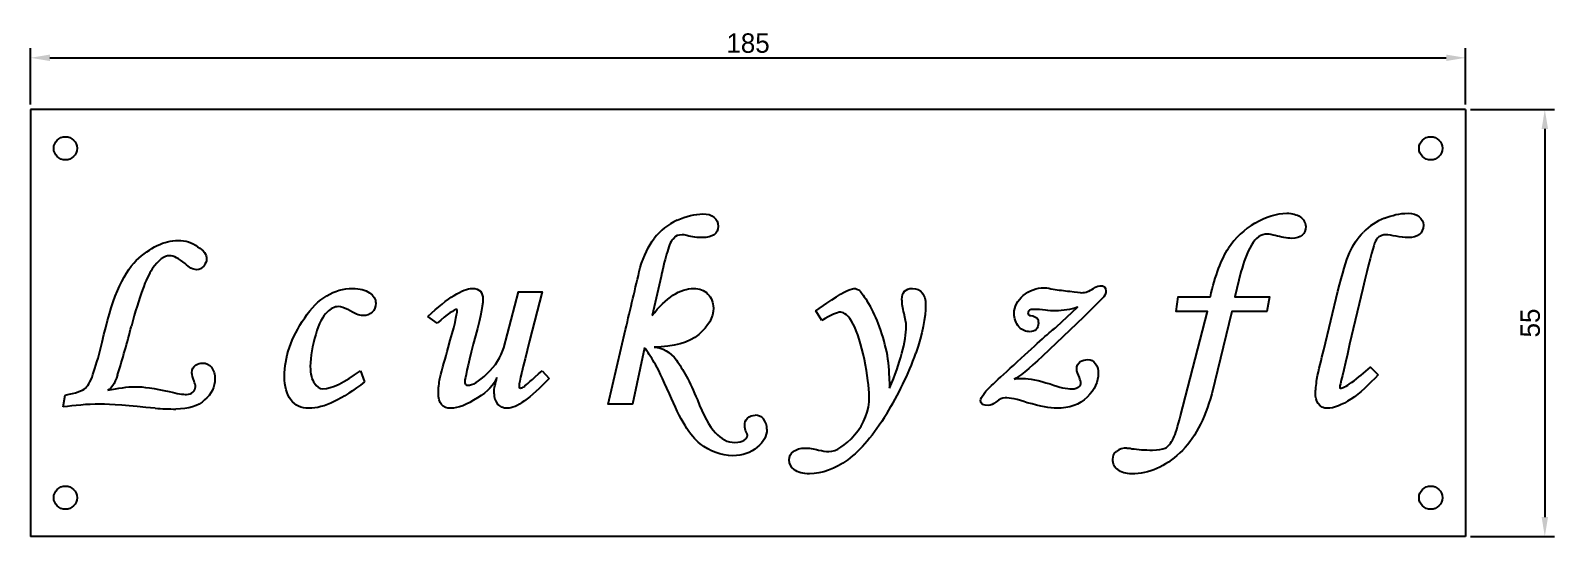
# Model space of a CAD drawing. Header units: millimetres. Extents: x 34 to 5984, y -3597 to 314.
# Drawn here: x 2211.6 to 2408.1, y -1158 to -1092.8 of the extents above; entities that cross this region are included whole.
import ezdxf

# ---------------------------------------------------------------- set-up
doc = ezdxf.new("R2010")
doc.units = ezdxf.units.MM
doc.dimstyles.new('ISO-25', dxfattribs={"dimtxt": 2.5, "dimasz": 2.5, "dimexe": 1.25, "dimexo": 0.625, "dimtad": 1, "dimdsep": 46, "dimtxsty": 'Standard', "dimcen": 2.5, "dimadec": 0, "dimazin": 0, "dimtfac": 1, "dimtmove": 0, "dimatfit": 3, "dimfxl": 1, "dimarcsym": 0})

# ---------------------------------------------------------------- blocks, each defined once
blk = doc.blocks.new('*D147')
at = {"color": 0, "lineweight": -2, "transparency": 16777216}
for p, q in [((2211.6, -1102.38), (2211.6, -1095.1)), ((2396.6, -1102.38), (2396.6, -1095.1)), ((2214.1, -1096.35), (2394.1, -1096.35))]:
    blk.add_line(p, q, dxfattribs=at)
at = {"color": 0, "transparency": 16777216}
for points in [[(2214.1, -1095.93), (2214.1, -1096.76), (2211.6, -1096.35)], [(2394.1, -1095.93), (2394.1, -1096.76), (2396.6, -1096.35)]]:
    blk.add_solid(points, dxfattribs=at)
at = {"layer": 'Defpoints', "color": 0, "transparency": 16777216}
for p in [(2396.6, -1096.35), (2211.6, -1103.01), (2396.6, -1103.01)]:
    blk.add_point(p, dxfattribs=at)
at = {"color": 0, "transparency": 16777216, "insert": (2304.1, -1094.47), "char_height": 2.5, "attachment_point": 5}
blk.add_mtext('185', dxfattribs=at)
blk = doc.blocks.new('*D148')
at = {"color": 0, "lineweight": -2, "transparency": 16777216}
for p, q in [((2397.23, -1103.01), (2408.06, -1103.01)), ((2406.81, -1105.51), (2406.81, -1155.51)), ((2397.23, -1158.01), (2408.06, -1158.01))]:
    blk.add_line(p, q, dxfattribs=at)
at = {"color": 0, "transparency": 16777216}
for points in [[(2406.4, -1105.51), (2407.23, -1105.51), (2406.81, -1103.01)], [(2406.4, -1155.51), (2407.23, -1155.51), (2406.81, -1158.01)]]:
    blk.add_solid(points, dxfattribs=at)
at = {"layer": 'Defpoints', "color": 0, "transparency": 16777216}
for p in [(2396.6, -1103.01), (2396.6, -1158.01), (2406.81, -1158.01)]:
    blk.add_point(p, dxfattribs=at)
at = {"color": 0, "transparency": 16777216, "insert": (2404.94, -1130.51), "char_height": 2.5, "attachment_point": 5, "rotation": 90}
blk.add_mtext('55', dxfattribs=at)

msp = doc.modelspace()

# ---------------------------------------------------------------- linework, layer by layer
for p, q in [((2396.602, -1103.008), (2211.602, -1103.008)), ((2211.602, -1103.008), (2211.602, -1158.008)), ((2396.602, -1103.008), (2396.602, -1158.008)), ((2396.602, -1158.008), (2211.602, -1158.008))]:
    msp.add_line(p, q)
at = {"color": 1, "lineweight": 25}
for points in [[(2290.745, -1133.69), (2289.22, -1140.958), (2286.079, -1140.958), (2288.323, -1131.357, -0.0031204), (2290.207, -1123.371)], [(2322.33, -1137.997, 0.0498004), (2321.971, -1134.229, 0.038632), (2320.895, -1130.55, 0.0472897), (2319.459, -1127.678)], [(2377.424, -1137.728, -0.0108159), (2378.322, -1133.96), (2380.116, -1126.422)], [(2343.865, -1130.998), (2346.557, -1128.486, -0.0784466), (2343.776, -1128.935)], [(2381.911, -1138.177, 0.0230032), (2384.333, -1136.203), (2385.32, -1137.19)], [(2306.538, -1144.189, 0.1653257), (2306.089, -1142.843, 0.2044553), (2305.012, -1142.394)]]:
    msp.add_lwpolyline(points, format="xyb", dxfattribs=at)
for points in [[(2292.899, -1124.538), (2291.732, -1129.563)], [(2367.644, -1123.91), (2366.836, -1127.14), (2371.323, -1127.14), (2370.964, -1129.024), (2366.477, -1129.024), (2363.875, -1139.612)], [(2272.62, -1133.69), (2274.504, -1126.512), (2277.555, -1126.512), (2275.94, -1132.793)], [(2349.967, -1127.14), (2347.365, -1129.742), (2342.071, -1134.767)], [(2359.837, -1142.484), (2363.337, -1129.024), (2359.299, -1129.024), (2359.568, -1127.14), (2363.696, -1127.14)], [(2383.346, -1126.063), (2381.642, -1133.242)], [(2313.626, -1130.191), (2312.819, -1128.935), (2314.255, -1127.948)], [(2264.006, -1130.55), (2262.839, -1129.652)], [(2254.136, -1136.651), (2254.674, -1138.087)], [(2277.555, -1136.651), (2278.452, -1137.638)], [(2215.821, -1141.317), (2216.09, -1139.792)]]:
    msp.add_lwpolyline(points, dxfattribs=at)
at = {"color": 1}
for centre in [(2216.102, -1108.008), (2392.102, -1108.008), (2216.102, -1153.008), (2392.102, -1153.008)]:
    msp.add_circle(centre, 1.5, dxfattribs=at)
at = {"color": 1, "lineweight": 25}
for centre, radius, start, end in [((2298.518, -1124.828), 8.353, 115.19192, 141.27573), ((2374.874, -1126.781), 10.645, 120.70659, 146.19711), ((2389.307, -1124.685), 8.316, 112.47388, 134.90625), ((2353.208, -1056.568), 70.271, 261.99018, 263.75979), ((2340.981, -1140.468), 11.713, 82.89369, 90.37338), ((2128.772, -1106.922), 98.798, 342.16012, 345.94913), ((1625.194, -961.198), 663.076, 344.568073, 344.921686), ((2284.335, -1119.233), 44.098, 328.59012, 339.87123), ((2273.568, -1139.626), 2.204, 179.6598, 217.21011), ((2230.108, -1108.634), 32.954, 265.74873, 270.43296), ((2352.915, -1148.815), 2.204, 89.65992, 127.21007)]:
    msp.add_arc(centre, radius, start, end, dxfattribs=at)
for points in [[(2294.963, -1117.27), (2296.129, -1116.731), (2297.296, -1116.462), (2298.283, -1116.462)], [(2294.963, -1117.27), (2296.129, -1116.731), (2297.296, -1116.462), (2298.283, -1116.462)], [(2298.283, -1116.462), (2298.911, -1116.462), (2299.359, -1116.552), (2299.718, -1116.911)], [(2298.283, -1116.462), (2298.911, -1116.462), (2299.359, -1116.552), (2299.718, -1116.911)], [(2299.718, -1116.911), (2300.077, -1117.18), (2300.257, -1117.539), (2300.257, -1118.077)], [(2299.718, -1116.911), (2300.077, -1117.18), (2300.257, -1117.539), (2300.257, -1118.077)], [(2369.438, -1117.629), (2370.874, -1116.821), (2372.22, -1116.372), (2373.566, -1116.372)], [(2369.438, -1117.629), (2370.874, -1116.821), (2372.22, -1116.372), (2373.566, -1116.372)], [(2373.566, -1116.372), (2374.284, -1116.372), (2374.822, -1116.552), (2375.271, -1116.821)], [(2373.566, -1116.372), (2374.284, -1116.372), (2374.822, -1116.552), (2375.271, -1116.821)], [(2375.271, -1116.821), (2375.719, -1117.18), (2375.989, -1117.539), (2375.989, -1118.077)], [(2375.271, -1116.821), (2375.719, -1117.18), (2375.989, -1117.539), (2375.989, -1118.077)], [(2386.128, -1117.001), (2387.115, -1116.642), (2388.102, -1116.372), (2389.179, -1116.372)], [(2386.128, -1117.001), (2387.115, -1116.642), (2388.102, -1116.372), (2389.179, -1116.372)], [(2389.179, -1116.372), (2389.807, -1116.372), (2390.256, -1116.552), (2390.615, -1116.821)], [(2389.179, -1116.372), (2389.807, -1116.372), (2390.256, -1116.552), (2390.615, -1116.821)], [(2390.615, -1116.821), (2390.973, -1117.09), (2391.153, -1117.449), (2391.153, -1117.898)], [(2390.615, -1116.821), (2390.973, -1117.09), (2391.153, -1117.449), (2391.153, -1117.898)], [(2290.207, -1123.371), (2290.656, -1121.846), (2291.284, -1120.59), (2292.002, -1119.603)], [(2290.207, -1123.371), (2290.656, -1121.846), (2291.284, -1120.59), (2292.002, -1119.603)], [(2294.514, -1119.603), (2294.155, -1119.872), (2293.976, -1120.41), (2293.706, -1121.308)], [(2294.514, -1119.603), (2294.155, -1119.872), (2293.976, -1120.41), (2293.706, -1121.308)], [(2295.591, -1119.154), (2295.142, -1119.154), (2294.783, -1119.244), (2294.514, -1119.603)], [(2295.591, -1119.154), (2295.142, -1119.154), (2294.783, -1119.244), (2294.514, -1119.603)], [(2296.219, -1119.244), (2295.95, -1119.154), (2295.77, -1119.154), (2295.591, -1119.154)], [(2296.219, -1119.244), (2295.95, -1119.154), (2295.77, -1119.154), (2295.591, -1119.154)], [(2298.193, -1119.513), (2297.565, -1119.513), (2296.937, -1119.423), (2296.219, -1119.244)], [(2298.193, -1119.513), (2297.565, -1119.513), (2296.937, -1119.423), (2296.219, -1119.244)], [(2300.257, -1118.077), (2300.257, -1118.975), (2299.539, -1119.513), (2298.193, -1119.513)], [(2300.257, -1118.077), (2300.257, -1118.975), (2299.539, -1119.513), (2298.193, -1119.513)], [(2371.053, -1119.064), (2370.246, -1119.064), (2369.528, -1119.513), (2368.99, -1120.5)], [(2371.053, -1119.064), (2370.246, -1119.064), (2369.528, -1119.513), (2368.99, -1120.5)], [(2372.04, -1119.244), (2371.682, -1119.154), (2371.323, -1119.064), (2371.053, -1119.064)], [(2372.04, -1119.244), (2371.682, -1119.154), (2371.323, -1119.064), (2371.053, -1119.064)], [(2374.194, -1119.603), (2373.566, -1119.603), (2372.848, -1119.423), (2372.04, -1119.244)], [(2374.194, -1119.603), (2373.566, -1119.603), (2372.848, -1119.423), (2372.04, -1119.244)], [(2375.989, -1118.077), (2375.989, -1119.064), (2375.36, -1119.603), (2374.194, -1119.603)], [(2375.989, -1118.077), (2375.989, -1119.064), (2375.36, -1119.603), (2374.194, -1119.603)], [(2381.642, -1121.487), (2382.09, -1120.5), (2382.629, -1119.603), (2383.436, -1118.795)], [(2381.642, -1121.487), (2382.09, -1120.5), (2382.629, -1119.603), (2383.436, -1118.795)], [(2386.307, -1119.154), (2385.59, -1119.154), (2385.141, -1119.513), (2384.872, -1120.231)], [(2386.307, -1119.154), (2385.59, -1119.154), (2385.141, -1119.513), (2384.872, -1120.231)], [(2387.653, -1119.334), (2387.115, -1119.244), (2386.666, -1119.154), (2386.307, -1119.154)], [(2387.653, -1119.334), (2387.115, -1119.244), (2386.666, -1119.154), (2386.307, -1119.154)], [(2389.179, -1119.513), (2388.73, -1119.513), (2388.192, -1119.423), (2387.653, -1119.334)], [(2389.179, -1119.513), (2388.73, -1119.513), (2388.192, -1119.423), (2387.653, -1119.334)], [(2391.153, -1117.898), (2391.153, -1118.975), (2390.435, -1119.513), (2389.179, -1119.513)], [(2391.153, -1117.898), (2391.153, -1118.975), (2390.435, -1119.513), (2389.179, -1119.513)], [(2225.243, -1122.474), (2227.037, -1120.769), (2228.832, -1119.872), (2230.626, -1119.872)], [(2225.243, -1122.474), (2227.037, -1120.769), (2228.832, -1119.872), (2230.626, -1119.872)], [(2230.626, -1119.872), (2231.613, -1119.872), (2232.421, -1120.141), (2233.139, -1120.68)], [(2230.626, -1119.872), (2231.613, -1119.872), (2232.421, -1120.141), (2233.139, -1120.68)], [(2233.139, -1120.68), (2233.946, -1121.128), (2234.305, -1121.667), (2234.305, -1122.295)], [(2233.139, -1120.68), (2233.946, -1121.128), (2234.305, -1121.667), (2234.305, -1122.295)], [(2293.706, -1121.308), (2293.437, -1122.115), (2293.168, -1123.192), (2292.899, -1124.538)], [(2293.706, -1121.308), (2293.437, -1122.115), (2293.168, -1123.192), (2292.899, -1124.538)], [(2363.696, -1127.14), (2364.324, -1124.358), (2365.131, -1122.295), (2366.029, -1120.859)], [(2363.696, -1127.14), (2364.324, -1124.358), (2365.131, -1122.295), (2366.029, -1120.859)], [(2368.99, -1120.5), (2368.362, -1121.487), (2368.003, -1122.654), (2367.644, -1123.91)], [(2368.99, -1120.5), (2368.362, -1121.487), (2368.003, -1122.654), (2367.644, -1123.91)], [(2380.116, -1126.422), (2380.744, -1124.089), (2381.193, -1122.474), (2381.642, -1121.487)], [(2380.116, -1126.422), (2380.744, -1124.089), (2381.193, -1122.474), (2381.642, -1121.487)], [(2384.872, -1120.231), (2384.603, -1120.949), (2384.064, -1122.923), (2383.346, -1126.063)], [(2384.872, -1120.231), (2384.603, -1120.949), (2384.064, -1122.923), (2383.346, -1126.063)], [(2220.846, -1132.972), (2222.012, -1127.678), (2223.448, -1124.179), (2225.243, -1122.474)], [(2220.846, -1132.972), (2222.012, -1127.678), (2223.448, -1124.179), (2225.243, -1122.474)], [(2227.306, -1123.551), (2226.499, -1124.717), (2225.602, -1127.14), (2224.615, -1130.909)], [(2227.306, -1123.551), (2226.499, -1124.717), (2225.602, -1127.14), (2224.615, -1130.909)], [(2229.55, -1121.846), (2228.832, -1121.846), (2228.114, -1122.384), (2227.306, -1123.551)], [(2229.55, -1121.846), (2228.832, -1121.846), (2228.114, -1122.384), (2227.306, -1123.551)], [(2231.524, -1122.833), (2230.716, -1122.205), (2230.088, -1121.846), (2229.55, -1121.846)], [(2231.524, -1122.833), (2230.716, -1122.205), (2230.088, -1121.846), (2229.55, -1121.846)], [(2233.049, -1123.641), (2232.511, -1123.641), (2232.062, -1123.371), (2231.524, -1122.833)], [(2233.049, -1123.641), (2232.511, -1123.641), (2232.062, -1123.371), (2231.524, -1122.833)], [(2233.946, -1123.192), (2233.677, -1123.461), (2233.408, -1123.641), (2233.049, -1123.641)], [(2233.946, -1123.192), (2233.677, -1123.461), (2233.408, -1123.641), (2233.049, -1123.641)], [(2234.305, -1122.295), (2234.305, -1122.564), (2234.126, -1122.833), (2233.946, -1123.192)], [(2234.305, -1122.295), (2234.305, -1122.564), (2234.126, -1122.833), (2233.946, -1123.192)], [(2348.621, -1126.063), (2348.8, -1125.884), (2349.07, -1125.794), (2349.429, -1125.704)], [(2348.621, -1126.063), (2348.8, -1125.884), (2349.07, -1125.794), (2349.429, -1125.704)], [(2349.429, -1125.704), (2349.967, -1125.704), (2350.236, -1125.884), (2350.236, -1126.422)], [(2349.429, -1125.704), (2349.967, -1125.704), (2350.236, -1125.884), (2350.236, -1126.422)], [(2246.957, -1129.832), (2248.662, -1127.32), (2250.726, -1126.063), (2253.149, -1126.063)], [(2246.957, -1129.832), (2248.662, -1127.32), (2250.726, -1126.063), (2253.149, -1126.063)], [(2253.149, -1126.063), (2254.046, -1126.063), (2254.764, -1126.243), (2255.302, -1126.602)], [(2253.149, -1126.063), (2254.046, -1126.063), (2254.764, -1126.243), (2255.302, -1126.602)], [(2255.302, -1126.602), (2255.841, -1126.961), (2256.11, -1127.409), (2256.11, -1127.948)], [(2255.302, -1126.602), (2255.841, -1126.961), (2256.11, -1127.409), (2256.11, -1127.948)], [(2262.839, -1129.652), (2265.442, -1127.23), (2267.326, -1126.063), (2268.582, -1126.063)], [(2262.839, -1129.652), (2265.442, -1127.23), (2267.326, -1126.063), (2268.582, -1126.063)], [(2268.582, -1126.063), (2269.479, -1126.063), (2269.928, -1126.512), (2269.928, -1127.499)], [(2268.582, -1126.063), (2269.479, -1126.063), (2269.928, -1126.512), (2269.928, -1127.499)], [(2269.928, -1127.499), (2269.928, -1128.307), (2269.479, -1130.281), (2268.672, -1133.242)], [(2269.928, -1127.499), (2269.928, -1128.307), (2269.479, -1130.281), (2268.672, -1133.242)], [(2291.732, -1129.563), (2293.527, -1127.23), (2295.322, -1126.063), (2297.116, -1126.063)], [(2291.732, -1129.563), (2293.527, -1127.23), (2295.322, -1126.063), (2297.116, -1126.063)], [(2297.116, -1126.063), (2297.834, -1126.063), (2298.462, -1126.243), (2298.911, -1126.781)], [(2297.116, -1126.063), (2297.834, -1126.063), (2298.462, -1126.243), (2298.911, -1126.781)], [(2298.911, -1126.781), (2299.359, -1127.23), (2299.629, -1127.858), (2299.629, -1128.576)], [(2298.911, -1126.781), (2299.359, -1127.23), (2299.629, -1127.858), (2299.629, -1128.576)], [(2314.255, -1127.948), (2316.049, -1126.691), (2317.305, -1126.063), (2317.754, -1126.063)], [(2314.255, -1127.948), (2316.049, -1126.691), (2317.305, -1126.063), (2317.754, -1126.063)], [(2317.754, -1126.063), (2318.023, -1126.063), (2318.292, -1126.153), (2318.472, -1126.332)], [(2317.754, -1126.063), (2318.023, -1126.063), (2318.292, -1126.153), (2318.472, -1126.332)], [(2318.472, -1126.332), (2318.562, -1126.422), (2318.92, -1126.871), (2319.459, -1127.678)], [(2318.472, -1126.332), (2318.562, -1126.422), (2318.92, -1126.871), (2319.459, -1127.678)], [(2323.945, -1127.499), (2323.945, -1126.512), (2324.394, -1126.063), (2325.291, -1126.063)], [(2323.945, -1127.499), (2323.945, -1126.512), (2324.394, -1126.063), (2325.291, -1126.063)], [(2324.215, -1129.294), (2324.035, -1128.576), (2323.945, -1128.037), (2323.945, -1127.499)], [(2324.215, -1129.294), (2324.035, -1128.576), (2323.945, -1128.037), (2323.945, -1127.499)], [(2325.291, -1126.063), (2325.83, -1126.063), (2326.278, -1126.243), (2326.548, -1126.602)], [(2325.291, -1126.063), (2325.83, -1126.063), (2326.278, -1126.243), (2326.548, -1126.602)], [(2326.548, -1126.602), (2326.817, -1126.961), (2326.996, -1127.499), (2326.996, -1128.127)], [(2326.548, -1126.602), (2326.817, -1126.961), (2326.996, -1127.499), (2326.996, -1128.127)], [(2338.392, -1129.294), (2338.392, -1128.396), (2338.84, -1127.589), (2339.558, -1126.961)], [(2338.392, -1129.294), (2338.392, -1128.396), (2338.84, -1127.589), (2339.558, -1126.961)], [(2339.558, -1126.961), (2340.366, -1126.332), (2341.263, -1125.974), (2342.34, -1125.974)], [(2339.558, -1126.961), (2340.366, -1126.332), (2341.263, -1125.974), (2342.34, -1125.974)], [(2342.34, -1125.974), (2342.699, -1125.974), (2343.058, -1126.063), (2343.417, -1126.153)], [(2342.34, -1125.974), (2342.699, -1125.974), (2343.058, -1126.063), (2343.417, -1126.153)], [(2345.57, -1126.422), (2346.378, -1126.512), (2346.916, -1126.602), (2347.096, -1126.602)], [(2345.57, -1126.422), (2346.378, -1126.512), (2346.916, -1126.602), (2347.096, -1126.602)], [(2347.096, -1126.602), (2347.634, -1126.602), (2348.083, -1126.422), (2348.621, -1126.063)], [(2347.096, -1126.602), (2347.634, -1126.602), (2348.083, -1126.422), (2348.621, -1126.063)], [(2350.236, -1126.422), (2350.236, -1126.602), (2350.146, -1126.781), (2349.967, -1127.14)], [(2350.236, -1126.422), (2350.236, -1126.602), (2350.146, -1126.781), (2349.967, -1127.14)], [(2249.829, -1129.114), (2249.29, -1129.652), (2248.752, -1130.55), (2248.393, -1131.985)], [(2249.829, -1129.114), (2249.29, -1129.652), (2248.752, -1130.55), (2248.393, -1131.985)], [(2251.264, -1128.396), (2250.816, -1128.396), (2250.277, -1128.665), (2249.829, -1129.114)], [(2251.264, -1128.396), (2250.816, -1128.396), (2250.277, -1128.665), (2249.829, -1129.114)], [(2252.521, -1128.755), (2252.072, -1128.576), (2251.623, -1128.396), (2251.264, -1128.396)], [(2252.521, -1128.755), (2252.072, -1128.576), (2251.623, -1128.396), (2251.264, -1128.396)], [(2254.495, -1129.563), (2253.956, -1129.563), (2253.328, -1129.294), (2252.521, -1128.755)], [(2254.495, -1129.563), (2253.956, -1129.563), (2253.328, -1129.294), (2252.521, -1128.755)], [(2255.661, -1129.114), (2255.392, -1129.383), (2254.943, -1129.563), (2254.495, -1129.563)], [(2255.661, -1129.114), (2255.392, -1129.383), (2254.943, -1129.563), (2254.495, -1129.563)], [(2256.11, -1127.948), (2256.11, -1128.396), (2255.93, -1128.845), (2255.661, -1129.114)], [(2256.11, -1127.948), (2256.11, -1128.396), (2255.93, -1128.845), (2255.661, -1129.114)], [(2266.608, -1128.755), (2266.249, -1128.755), (2265.352, -1129.383), (2264.006, -1130.55)], [(2266.608, -1128.755), (2266.249, -1128.755), (2265.352, -1129.383), (2264.006, -1130.55)], [(2265.442, -1133.69), (2266.249, -1130.998), (2266.608, -1129.383), (2266.608, -1128.845)], [(2265.442, -1133.69), (2266.249, -1130.998), (2266.608, -1129.383), (2266.608, -1128.845)], [(2266.608, -1128.845), (2266.608, -1128.755), (2266.608, -1128.755), (2266.608, -1128.755)], [(2266.608, -1128.845), (2266.608, -1128.755), (2266.608, -1128.755), (2266.608, -1128.755)], [(2299.629, -1128.576), (2299.629, -1129.832), (2299, -1130.909), (2297.744, -1131.985)], [(2299.629, -1128.576), (2299.629, -1129.832), (2299, -1130.909), (2297.744, -1131.985)], [(2316.049, -1129.114), (2315.6, -1129.114), (2314.793, -1129.473), (2313.626, -1130.191)], [(2316.049, -1129.114), (2315.6, -1129.114), (2314.793, -1129.473), (2313.626, -1130.191)], [(2317.664, -1130.64), (2317.036, -1129.563), (2316.498, -1129.114), (2316.049, -1129.114)], [(2317.664, -1130.64), (2317.036, -1129.563), (2316.498, -1129.114), (2316.049, -1129.114)], [(2324.484, -1130.909), (2324.484, -1130.46), (2324.394, -1129.922), (2324.215, -1129.294)], [(2324.484, -1130.909), (2324.484, -1130.46), (2324.394, -1129.922), (2324.215, -1129.294)], [(2326.996, -1128.127), (2326.996, -1129.832), (2326.548, -1131.896), (2325.74, -1134.408)], [(2326.996, -1128.127), (2326.996, -1129.832), (2326.548, -1131.896), (2325.74, -1134.408)], [(2339.02, -1130.998), (2338.661, -1130.55), (2338.392, -1129.922), (2338.392, -1129.294)], [(2339.02, -1130.998), (2338.661, -1130.55), (2338.392, -1129.922), (2338.392, -1129.294)], [(2340.904, -1128.755), (2340.456, -1128.755), (2340.186, -1128.845), (2340.186, -1129.204)], [(2340.904, -1128.755), (2340.456, -1128.755), (2340.186, -1128.845), (2340.186, -1129.204)], [(2340.186, -1129.204), (2340.186, -1129.383), (2340.276, -1129.563), (2340.545, -1129.563)], [(2340.186, -1129.204), (2340.186, -1129.383), (2340.276, -1129.563), (2340.545, -1129.563)], [(2340.545, -1129.563), (2341.263, -1129.652), (2341.532, -1129.922), (2341.532, -1130.55)], [(2340.545, -1129.563), (2341.263, -1129.652), (2341.532, -1129.922), (2341.532, -1130.55)], [(2343.776, -1128.935), (2343.327, -1128.935), (2342.878, -1128.935), (2342.43, -1128.845)], [(2343.776, -1128.935), (2343.327, -1128.935), (2342.878, -1128.935), (2342.43, -1128.845)], [(2244.355, -1137.369), (2244.355, -1134.947), (2245.163, -1132.434), (2246.957, -1129.832)], [(2244.355, -1137.369), (2244.355, -1134.947), (2245.163, -1132.434), (2246.957, -1129.832)], [(2319.1, -1135.216), (2318.651, -1133.242), (2318.203, -1131.716), (2317.664, -1130.64)], [(2319.1, -1135.216), (2318.651, -1133.242), (2318.203, -1131.716), (2317.664, -1130.64)], [(2322.33, -1138.895), (2323.766, -1135.575), (2324.484, -1132.883), (2324.484, -1130.909)], [(2322.33, -1138.895), (2323.766, -1135.575), (2324.484, -1132.883), (2324.484, -1130.909)], [(2338.84, -1135.485), (2341.443, -1133.062), (2343.148, -1131.537), (2343.865, -1130.998)], [(2338.84, -1135.485), (2341.443, -1133.062), (2343.148, -1131.537), (2343.865, -1130.998)], [(2340.456, -1131.627), (2339.917, -1131.627), (2339.469, -1131.447), (2339.02, -1130.998)], [(2340.456, -1131.627), (2339.917, -1131.627), (2339.469, -1131.447), (2339.02, -1130.998)], [(2341.263, -1131.357), (2340.994, -1131.537), (2340.725, -1131.627), (2340.456, -1131.627)], [(2341.263, -1131.357), (2340.994, -1131.537), (2340.725, -1131.627), (2340.456, -1131.627)], [(2341.532, -1130.55), (2341.532, -1130.819), (2341.443, -1131.088), (2341.263, -1131.357)], [(2341.532, -1130.55), (2341.532, -1130.819), (2341.443, -1131.088), (2341.263, -1131.357)], [(2219.769, -1136.741), (2220.128, -1135.754), (2220.487, -1134.408), (2220.846, -1132.972)], [(2219.769, -1136.741), (2220.128, -1135.754), (2220.487, -1134.408), (2220.846, -1132.972)], [(2248.393, -1131.985), (2247.944, -1133.421), (2247.675, -1134.767), (2247.675, -1136.113)], [(2248.393, -1131.985), (2247.944, -1133.421), (2247.675, -1134.767), (2247.675, -1136.113)], [(2268.672, -1133.242), (2267.954, -1136.113), (2267.595, -1137.728), (2267.595, -1137.997)], [(2268.672, -1133.242), (2267.954, -1136.113), (2267.595, -1137.728), (2267.595, -1137.997)], [(2275.94, -1132.793), (2275.043, -1136.292), (2274.594, -1138.177), (2274.594, -1138.536)], [(2275.94, -1132.793), (2275.043, -1136.292), (2274.594, -1138.177), (2274.594, -1138.536)], [(2297.744, -1131.985), (2296.488, -1133.062), (2294.514, -1133.601), (2292.002, -1133.601)], [(2297.744, -1131.985), (2296.488, -1133.062), (2294.514, -1133.601), (2292.002, -1133.601)], [(2381.642, -1133.242), (2380.834, -1136.831), (2380.385, -1138.625), (2380.385, -1138.715)], [(2381.642, -1133.242), (2380.834, -1136.831), (2380.385, -1138.625), (2380.385, -1138.715)], [(2270.466, -1137.01), (2271.543, -1136.023), (2272.261, -1134.857), (2272.62, -1133.69)], [(2270.466, -1137.01), (2271.543, -1136.023), (2272.261, -1134.857), (2272.62, -1133.69)], [(2292.002, -1135.575), (2291.553, -1134.857), (2291.194, -1134.229), (2290.745, -1133.69)], [(2292.002, -1135.575), (2291.553, -1134.857), (2291.194, -1134.229), (2290.745, -1133.69)], [(2292.002, -1133.601), (2293.078, -1133.69), (2294.065, -1134.229), (2294.873, -1135.305)], [(2292.002, -1133.601), (2293.078, -1133.69), (2294.065, -1134.229), (2294.873, -1135.305)], [(2294.873, -1135.305), (2295.681, -1136.382), (2296.578, -1138.087), (2297.565, -1140.42)], [(2294.873, -1135.305), (2295.681, -1136.382), (2296.578, -1138.087), (2297.565, -1140.42)], [(2319.728, -1139.971), (2319.728, -1138.805), (2319.459, -1137.19), (2319.1, -1135.216)], [(2319.728, -1139.971), (2319.728, -1138.805), (2319.459, -1137.19), (2319.1, -1135.216)], [(2334.533, -1139.612), (2334.713, -1139.254), (2336.149, -1137.908), (2338.84, -1135.485)], [(2334.533, -1139.612), (2334.713, -1139.254), (2336.149, -1137.908), (2338.84, -1135.485)], [(2342.071, -1134.767), (2340.276, -1136.472), (2339.02, -1137.459), (2338.392, -1137.728)], [(2342.071, -1134.767), (2340.276, -1136.472), (2339.02, -1137.459), (2338.392, -1137.728)], [(2346.468, -1136.472), (2346.468, -1136.023), (2346.647, -1135.754), (2346.916, -1135.485)], [(2346.468, -1136.472), (2346.468, -1136.023), (2346.647, -1135.754), (2346.916, -1135.485)], [(2346.916, -1135.485), (2347.185, -1135.305), (2347.544, -1135.216), (2347.903, -1135.216)], [(2346.916, -1135.485), (2347.185, -1135.305), (2347.544, -1135.216), (2347.903, -1135.216)], [(2347.903, -1135.216), (2348.352, -1135.216), (2348.621, -1135.395), (2348.89, -1135.754)], [(2347.903, -1135.216), (2348.352, -1135.216), (2348.621, -1135.395), (2348.89, -1135.754)], [(2218.692, -1138.895), (2219.051, -1138.536), (2219.5, -1137.818), (2219.769, -1136.741)], [(2218.692, -1138.895), (2219.051, -1138.536), (2219.5, -1137.818), (2219.769, -1136.741)], [(2222.82, -1137.19), (2222.461, -1138.356), (2222.012, -1138.984), (2221.564, -1139.164)], [(2222.82, -1137.19), (2222.461, -1138.356), (2222.012, -1138.984), (2221.564, -1139.164)], [(2232.421, -1136.921), (2232.421, -1136.472), (2232.601, -1136.113), (2232.87, -1135.934)], [(2232.421, -1136.921), (2232.421, -1136.472), (2232.601, -1136.113), (2232.87, -1135.934)], [(2232.69, -1137.997), (2232.511, -1137.549), (2232.421, -1137.19), (2232.421, -1136.921)], [(2232.69, -1137.997), (2232.511, -1137.549), (2232.421, -1137.19), (2232.421, -1136.921)], [(2232.87, -1135.934), (2233.229, -1135.754), (2233.498, -1135.664), (2233.767, -1135.664)], [(2232.87, -1135.934), (2233.229, -1135.754), (2233.498, -1135.664), (2233.767, -1135.664)], [(2233.767, -1135.664), (2234.216, -1135.664), (2234.664, -1135.844), (2234.933, -1136.203)], [(2233.767, -1135.664), (2234.216, -1135.664), (2234.664, -1135.844), (2234.933, -1136.203)], [(2234.933, -1136.203), (2235.203, -1136.651), (2235.382, -1137.1), (2235.382, -1137.728)], [(2234.933, -1136.203), (2235.203, -1136.651), (2235.382, -1137.1), (2235.382, -1137.728)], [(2245.163, -1140.42), (2244.624, -1139.702), (2244.355, -1138.715), (2244.355, -1137.369)], [(2245.163, -1140.42), (2244.624, -1139.702), (2244.355, -1138.715), (2244.355, -1137.369)], [(2247.675, -1136.113), (2247.675, -1137.1), (2247.855, -1137.818), (2248.213, -1138.267)], [(2247.675, -1136.113), (2247.675, -1137.1), (2247.855, -1137.818), (2248.213, -1138.267)], [(2249.29, -1138.984), (2250.457, -1138.984), (2252.072, -1138.177), (2254.136, -1136.651)], [(2249.29, -1138.984), (2250.457, -1138.984), (2252.072, -1138.177), (2254.136, -1136.651)], [(2267.954, -1138.536), (2268.582, -1138.536), (2269.39, -1138.087), (2270.466, -1137.01)], [(2267.954, -1138.536), (2268.582, -1138.536), (2269.39, -1138.087), (2270.466, -1137.01)], [(2275.222, -1138.715), (2275.491, -1138.536), (2276.209, -1137.818), (2277.555, -1136.651)], [(2275.222, -1138.715), (2275.491, -1138.536), (2276.209, -1137.818), (2277.555, -1136.651)], [(2293.976, -1139.612), (2293.078, -1137.638), (2292.45, -1136.292), (2292.002, -1135.575)], [(2293.976, -1139.612), (2293.078, -1137.638), (2292.45, -1136.292), (2292.002, -1135.575)], [(2346.826, -1137.549), (2346.647, -1137.1), (2346.468, -1136.741), (2346.468, -1136.472)], [(2346.826, -1137.549), (2346.647, -1137.1), (2346.468, -1136.741), (2346.468, -1136.472)], [(2349.249, -1137.01), (2349.249, -1138.087), (2348.8, -1139.074), (2347.813, -1140.061)], [(2349.249, -1137.01), (2349.249, -1138.087), (2348.8, -1139.074), (2347.813, -1140.061)], [(2348.89, -1135.754), (2349.159, -1136.113), (2349.249, -1136.562), (2349.249, -1137.01)], [(2348.89, -1135.754), (2349.159, -1136.113), (2349.249, -1136.562), (2349.249, -1137.01)], [(2385.32, -1137.19), (2384.154, -1138.446), (2382.987, -1139.523), (2381.821, -1140.33)], [(2385.32, -1137.19), (2384.154, -1138.446), (2382.987, -1139.523), (2381.821, -1140.33)], [(2216.09, -1139.792), (2217.436, -1139.523), (2218.333, -1139.254), (2218.692, -1138.895)], [(2216.09, -1139.792), (2217.436, -1139.523), (2218.333, -1139.254), (2218.692, -1138.895)], [(2221.564, -1139.164), (2222.91, -1138.895), (2224.076, -1138.715), (2225.063, -1138.715)], [(2221.564, -1139.164), (2222.91, -1138.895), (2224.076, -1138.715), (2225.063, -1138.715)], [(2225.063, -1138.715), (2226.14, -1138.715), (2227.576, -1138.895), (2229.46, -1139.343)], [(2225.063, -1138.715), (2226.14, -1138.715), (2227.576, -1138.895), (2229.46, -1139.343)], [(2229.46, -1139.343), (2230.537, -1139.612), (2231.255, -1139.702), (2231.703, -1139.702)], [(2229.46, -1139.343), (2230.537, -1139.612), (2231.255, -1139.702), (2231.703, -1139.702)], [(2231.703, -1139.702), (2232.062, -1139.702), (2232.331, -1139.612), (2232.511, -1139.433)], [(2231.703, -1139.702), (2232.062, -1139.702), (2232.331, -1139.612), (2232.511, -1139.433)], [(2232.511, -1139.433), (2232.78, -1139.164), (2232.87, -1138.984), (2232.87, -1138.715)], [(2232.511, -1139.433), (2232.78, -1139.164), (2232.87, -1138.984), (2232.87, -1138.715)], [(2232.87, -1138.715), (2232.87, -1138.536), (2232.78, -1138.267), (2232.69, -1137.997)], [(2232.87, -1138.715), (2232.87, -1138.536), (2232.78, -1138.267), (2232.69, -1137.997)], [(2235.382, -1137.728), (2235.382, -1138.715), (2234.933, -1139.702), (2234.036, -1140.42)], [(2235.382, -1137.728), (2235.382, -1138.715), (2234.933, -1139.702), (2234.036, -1140.42)], [(2254.674, -1138.087), (2251.803, -1140.33), (2249.47, -1141.497), (2247.496, -1141.497)], [(2254.674, -1138.087), (2251.803, -1140.33), (2249.47, -1141.497), (2247.496, -1141.497)], [(2248.213, -1138.267), (2248.483, -1138.715), (2248.842, -1138.984), (2249.29, -1138.984)], [(2248.213, -1138.267), (2248.483, -1138.715), (2248.842, -1138.984), (2249.29, -1138.984)], [(2264.185, -1139.523), (2264.185, -1138.895), (2264.275, -1138.267), (2264.365, -1137.638)], [(2264.185, -1139.523), (2264.185, -1138.895), (2264.275, -1138.267), (2264.365, -1137.638)], [(2267.595, -1137.997), (2267.595, -1138.177), (2267.595, -1138.267), (2267.685, -1138.446)], [(2267.595, -1137.997), (2267.595, -1138.177), (2267.595, -1138.267), (2267.685, -1138.446)], [(2267.685, -1138.446), (2267.775, -1138.536), (2267.864, -1138.536), (2267.954, -1138.536)], [(2267.685, -1138.446), (2267.775, -1138.536), (2267.864, -1138.536), (2267.954, -1138.536)], [(2271.723, -1137.549), (2271.364, -1138.446), (2270.556, -1139.343), (2269.21, -1140.151)], [(2271.723, -1137.549), (2271.364, -1138.446), (2270.556, -1139.343), (2269.21, -1140.151)], [(2271.364, -1139.612), (2271.364, -1138.895), (2271.543, -1138.267), (2271.723, -1137.549)], [(2271.364, -1139.612), (2271.364, -1138.895), (2271.543, -1138.267), (2271.723, -1137.549)], [(2278.452, -1137.638), (2276.03, -1140.241), (2274.235, -1141.497), (2273.069, -1141.497)], [(2278.452, -1137.638), (2276.03, -1140.241), (2274.235, -1141.497), (2273.069, -1141.497)], [(2274.594, -1138.536), (2274.594, -1138.805), (2274.594, -1138.895), (2274.773, -1138.895)], [(2274.594, -1138.536), (2274.594, -1138.805), (2274.594, -1138.895), (2274.773, -1138.895)], [(2274.773, -1138.895), (2274.863, -1138.895), (2275.043, -1138.805), (2275.222, -1138.715)], [(2274.773, -1138.895), (2274.863, -1138.895), (2275.043, -1138.805), (2275.222, -1138.715)], [(2322.33, -1137.997), (2322.33, -1138.446), (2322.33, -1138.715), (2322.33, -1138.895)], [(2322.33, -1137.997), (2322.33, -1138.446), (2322.33, -1138.715), (2322.33, -1138.895)], [(2338.392, -1137.728), (2338.751, -1137.638), (2339.199, -1137.638), (2339.558, -1137.638)], [(2338.392, -1137.728), (2338.751, -1137.638), (2339.199, -1137.638), (2339.558, -1137.638)], [(2339.558, -1137.638), (2340.366, -1137.638), (2341.532, -1137.908), (2343.058, -1138.356)], [(2339.558, -1137.638), (2340.366, -1137.638), (2341.532, -1137.908), (2343.058, -1138.356)], [(2343.058, -1138.356), (2344.224, -1138.805), (2345.211, -1138.984), (2345.839, -1138.984)], [(2343.058, -1138.356), (2344.224, -1138.805), (2345.211, -1138.984), (2345.839, -1138.984)], [(2345.839, -1138.984), (2346.288, -1138.984), (2346.557, -1138.895), (2346.737, -1138.715)], [(2345.839, -1138.984), (2346.288, -1138.984), (2346.557, -1138.895), (2346.737, -1138.715)], [(2346.737, -1138.715), (2346.916, -1138.536), (2347.006, -1138.446), (2347.006, -1138.267)], [(2346.737, -1138.715), (2346.916, -1138.536), (2347.006, -1138.446), (2347.006, -1138.267)], [(2347.006, -1138.267), (2347.006, -1138.087), (2346.916, -1137.818), (2346.826, -1137.549)], [(2347.006, -1138.267), (2347.006, -1138.087), (2346.916, -1137.818), (2346.826, -1137.549)], [(2377.245, -1139.612), (2377.245, -1139.164), (2377.335, -1138.536), (2377.424, -1137.728)], [(2377.245, -1139.612), (2377.245, -1139.164), (2377.335, -1138.536), (2377.424, -1137.728)], [(2380.385, -1138.715), (2380.385, -1138.895), (2380.385, -1138.895), (2380.475, -1138.895)], [(2380.385, -1138.715), (2380.385, -1138.895), (2380.385, -1138.895), (2380.475, -1138.895)], [(2380.475, -1138.895), (2380.655, -1138.895), (2381.193, -1138.715), (2381.911, -1138.177)], [(2380.475, -1138.895), (2380.655, -1138.895), (2381.193, -1138.715), (2381.911, -1138.177)], [(2220.577, -1140.958), (2218.872, -1140.958), (2217.257, -1141.138), (2215.821, -1141.317)], [(2220.577, -1140.958), (2218.872, -1140.958), (2217.257, -1141.138), (2215.821, -1141.317)], [(2227.665, -1141.497), (2224.345, -1141.138), (2221.923, -1140.958), (2220.577, -1140.958)], [(2227.665, -1141.497), (2224.345, -1141.138), (2221.923, -1140.958), (2220.577, -1140.958)], [(2234.036, -1140.42), (2233.229, -1141.228), (2231.972, -1141.587), (2230.357, -1141.587)], [(2234.036, -1140.42), (2233.229, -1141.228), (2231.972, -1141.587), (2230.357, -1141.587)], [(2247.496, -1141.497), (2246.509, -1141.497), (2245.701, -1141.138), (2245.163, -1140.42)], [(2247.496, -1141.497), (2246.509, -1141.497), (2245.701, -1141.138), (2245.163, -1140.42)], [(2265.801, -1141.497), (2264.724, -1141.497), (2264.185, -1140.869), (2264.185, -1139.523)], [(2265.801, -1141.497), (2264.724, -1141.497), (2264.185, -1140.869), (2264.185, -1139.523)], [(2269.21, -1140.151), (2267.864, -1141.048), (2266.698, -1141.497), (2265.801, -1141.497)], [(2269.21, -1140.151), (2267.864, -1141.048), (2266.698, -1141.497), (2265.801, -1141.497)], [(2273.069, -1141.497), (2272.53, -1141.497), (2272.171, -1141.317), (2271.812, -1140.958)], [(2273.069, -1141.497), (2272.53, -1141.497), (2272.171, -1141.317), (2271.812, -1140.958)], [(2297.924, -1146.073), (2296.668, -1145.086), (2295.322, -1142.932), (2293.976, -1139.612)], [(2297.924, -1146.073), (2296.668, -1145.086), (2295.322, -1142.932), (2293.976, -1139.612)], [(2297.565, -1140.42), (2298.372, -1142.394), (2299.09, -1143.83), (2299.898, -1144.637)], [(2297.565, -1140.42), (2298.372, -1142.394), (2299.09, -1143.83), (2299.898, -1144.637)], [(2317.844, -1144.907), (2319.1, -1143.471), (2319.728, -1141.856), (2319.728, -1139.971)], [(2317.844, -1144.907), (2319.1, -1143.471), (2319.728, -1141.856), (2319.728, -1139.971)], [(2334.085, -1140.51), (2334.085, -1140.241), (2334.264, -1139.971), (2334.533, -1139.612)], [(2334.085, -1140.51), (2334.085, -1140.241), (2334.264, -1139.971), (2334.533, -1139.612)], [(2335.072, -1141.138), (2334.444, -1141.138), (2334.085, -1140.958), (2334.085, -1140.51)], [(2335.072, -1141.138), (2334.444, -1141.138), (2334.085, -1140.958), (2334.085, -1140.51)], [(2336.059, -1140.689), (2335.7, -1140.958), (2335.431, -1141.138), (2335.072, -1141.138)], [(2336.059, -1140.689), (2335.7, -1140.958), (2335.431, -1141.138), (2335.072, -1141.138)], [(2337.225, -1140.151), (2336.866, -1140.151), (2336.508, -1140.33), (2336.059, -1140.689)], [(2337.225, -1140.151), (2336.866, -1140.151), (2336.508, -1140.33), (2336.059, -1140.689)], [(2340.097, -1140.779), (2338.84, -1140.33), (2337.853, -1140.151), (2337.225, -1140.151)], [(2340.097, -1140.779), (2338.84, -1140.33), (2337.853, -1140.151), (2337.225, -1140.151)], [(2343.865, -1141.497), (2343.058, -1141.497), (2341.802, -1141.228), (2340.097, -1140.779)], [(2343.865, -1141.497), (2343.058, -1141.497), (2341.802, -1141.228), (2340.097, -1140.779)], [(2347.813, -1140.061), (2346.826, -1141.048), (2345.57, -1141.497), (2343.865, -1141.497)], [(2347.813, -1140.061), (2346.826, -1141.048), (2345.57, -1141.497), (2343.865, -1141.497)], [(2363.875, -1139.612), (2362.978, -1142.932), (2361.632, -1145.535), (2359.748, -1147.24)], [(2363.875, -1139.612), (2362.978, -1142.932), (2361.632, -1145.535), (2359.748, -1147.24)], [(2377.604, -1140.869), (2377.335, -1140.51), (2377.245, -1140.061), (2377.245, -1139.612)], [(2377.604, -1140.869), (2377.335, -1140.51), (2377.245, -1140.061), (2377.245, -1139.612)], [(2378.77, -1141.497), (2378.322, -1141.497), (2377.873, -1141.317), (2377.604, -1140.869)], [(2378.77, -1141.497), (2378.322, -1141.497), (2377.873, -1141.317), (2377.604, -1140.869)], [(2381.821, -1140.33), (2380.655, -1141.048), (2379.667, -1141.497), (2378.77, -1141.497)], [(2381.821, -1140.33), (2380.655, -1141.048), (2379.667, -1141.497), (2378.77, -1141.497)], [(2303.666, -1143.74), (2303.666, -1143.381), (2303.756, -1143.022), (2304.025, -1142.753)], [(2303.666, -1143.74), (2303.666, -1143.381), (2303.756, -1143.022), (2304.025, -1142.753)], [(2304.025, -1142.753), (2304.295, -1142.484), (2304.653, -1142.394), (2305.012, -1142.394)], [(2304.025, -1142.753), (2304.295, -1142.484), (2304.653, -1142.394), (2305.012, -1142.394)], [(2321.971, -1142.215), (2320.266, -1144.907), (2318.651, -1146.881), (2316.946, -1148.137)], [(2321.971, -1142.215), (2320.266, -1144.907), (2318.651, -1146.881), (2316.946, -1148.137)], [(2358.94, -1145.355), (2359.209, -1144.817), (2359.478, -1143.83), (2359.837, -1142.484)], [(2358.94, -1145.355), (2359.209, -1144.817), (2359.478, -1143.83), (2359.837, -1142.484)], [(2299.898, -1144.637), (2300.616, -1145.445), (2301.423, -1145.894), (2302.41, -1145.894)], [(2299.898, -1144.637), (2300.616, -1145.445), (2301.423, -1145.894), (2302.41, -1145.894)], [(2303.577, -1145.624), (2303.846, -1145.445), (2304.025, -1145.265), (2304.025, -1144.996)], [(2303.577, -1145.624), (2303.846, -1145.445), (2304.025, -1145.265), (2304.025, -1144.996)], [(2303.846, -1144.548), (2303.756, -1144.278), (2303.666, -1144.009), (2303.666, -1143.74)], [(2303.846, -1144.548), (2303.756, -1144.278), (2303.666, -1144.009), (2303.666, -1143.74)], [(2304.025, -1144.996), (2304.025, -1144.907), (2303.936, -1144.727), (2303.846, -1144.548)], [(2304.025, -1144.996), (2304.025, -1144.907), (2303.936, -1144.727), (2303.846, -1144.548)], [(2306.538, -1144.189), (2306.538, -1145.086), (2306.089, -1145.804), (2305.282, -1146.522)], [(2306.538, -1144.189), (2306.538, -1145.086), (2306.089, -1145.804), (2305.282, -1146.522)], [(2314.524, -1147.06), (2315.511, -1147.06), (2316.588, -1146.342), (2317.844, -1144.907)], [(2314.524, -1147.06), (2315.511, -1147.06), (2316.588, -1146.342), (2317.844, -1144.907)], [(2357.863, -1146.611), (2358.312, -1146.432), (2358.581, -1145.983), (2358.94, -1145.355)], [(2357.863, -1146.611), (2358.312, -1146.432), (2358.581, -1145.983), (2358.94, -1145.355)], [(2302.141, -1147.598), (2300.616, -1147.598), (2299.18, -1147.06), (2297.924, -1146.073)], [(2302.141, -1147.598), (2300.616, -1147.598), (2299.18, -1147.06), (2297.924, -1146.073)], [(2305.282, -1146.522), (2304.474, -1147.24), (2303.397, -1147.598), (2302.141, -1147.598)], [(2305.282, -1146.522), (2304.474, -1147.24), (2303.397, -1147.598), (2302.141, -1147.598)], [(2302.41, -1145.894), (2302.949, -1145.894), (2303.308, -1145.804), (2303.577, -1145.624)], [(2302.41, -1145.894), (2302.949, -1145.894), (2303.308, -1145.804), (2303.577, -1145.624)], [(2309.409, -1148.137), (2309.409, -1147.688), (2309.589, -1147.329), (2309.948, -1147.06)], [(2309.409, -1148.137), (2309.409, -1147.688), (2309.589, -1147.329), (2309.948, -1147.06)], [(2309.948, -1147.06), (2310.306, -1146.791), (2310.845, -1146.611), (2311.473, -1146.611)], [(2309.948, -1147.06), (2310.306, -1146.791), (2310.845, -1146.611), (2311.473, -1146.611)], [(2311.473, -1146.611), (2311.922, -1146.611), (2312.55, -1146.701), (2313.178, -1146.881)], [(2311.473, -1146.611), (2311.922, -1146.611), (2312.55, -1146.701), (2313.178, -1146.881)], [(2313.178, -1146.881), (2313.716, -1146.97), (2314.075, -1147.06), (2314.524, -1147.06)], [(2313.178, -1146.881), (2313.716, -1146.97), (2314.075, -1147.06), (2314.524, -1147.06)], [(2351.133, -1148.047), (2351.133, -1147.688), (2351.223, -1147.329), (2351.582, -1147.06)], [(2351.133, -1148.047), (2351.133, -1147.688), (2351.223, -1147.329), (2351.582, -1147.06)], [(2352.928, -1146.611), (2353.108, -1146.611), (2353.287, -1146.611), (2353.556, -1146.701)], [(2352.928, -1146.611), (2353.108, -1146.611), (2353.287, -1146.611), (2353.556, -1146.701)], [(2353.556, -1146.701), (2354.364, -1146.791), (2355.261, -1146.881), (2356.248, -1146.881)], [(2353.556, -1146.701), (2354.364, -1146.791), (2355.261, -1146.881), (2356.248, -1146.881)], [(2359.748, -1147.24), (2357.863, -1149.034), (2355.799, -1149.931), (2353.556, -1149.931)], [(2359.748, -1147.24), (2357.863, -1149.034), (2355.799, -1149.931), (2353.556, -1149.931)], [(2356.248, -1146.881), (2356.966, -1146.881), (2357.504, -1146.791), (2357.863, -1146.611)], [(2356.248, -1146.881), (2356.966, -1146.881), (2357.504, -1146.791), (2357.863, -1146.611)], [(2310.037, -1149.393), (2309.589, -1149.034), (2309.409, -1148.675), (2309.409, -1148.137)], [(2310.037, -1149.393), (2309.589, -1149.034), (2309.409, -1148.675), (2309.409, -1148.137)], [(2316.946, -1148.137), (2315.331, -1149.303), (2313.626, -1149.931), (2312.011, -1149.931)], [(2316.946, -1148.137), (2315.331, -1149.303), (2313.626, -1149.931), (2312.011, -1149.931)], [(2351.762, -1149.393), (2351.313, -1149.124), (2351.133, -1148.675), (2351.133, -1148.047)], [(2351.762, -1149.393), (2351.313, -1149.124), (2351.133, -1148.675), (2351.133, -1148.047)], [(2312.011, -1149.931), (2311.204, -1149.931), (2310.486, -1149.752), (2310.037, -1149.393)], [(2312.011, -1149.931), (2311.204, -1149.931), (2310.486, -1149.752), (2310.037, -1149.393)], [(2353.556, -1149.931), (2352.838, -1149.931), (2352.21, -1149.752), (2351.762, -1149.393)], [(2353.556, -1149.931), (2352.838, -1149.931), (2352.21, -1149.752), (2351.762, -1149.393)]]:
    msp.add_open_spline(points, degree=3, dxfattribs=at)

# ---------------------------------------------------------------- dimensions: what is measured, and where the dimension line sits
at = {"color": 4}
dim = msp.add_linear_dim(base=(2396.602, -1096.347), p1=(2211.602, -1103.008), p2=(2396.602, -1103.008), dimstyle='ISO-25', dxfattribs=at)
dim.commit()
dim.dimension.update_dxf_attribs({"geometry": '*D147', "text_midpoint": (2304.102, -1094.472)})
dim = msp.add_linear_dim(base=(2406.812, -1158.008), p1=(2396.602, -1103.008), p2=(2396.602, -1158.008), angle=90, dimstyle='ISO-25', dxfattribs=at)
dim.commit()
dim.dimension.update_dxf_attribs({"geometry": '*D148', "text_midpoint": (2404.937, -1130.508)})

doc.saveas('drawing.dxf')
